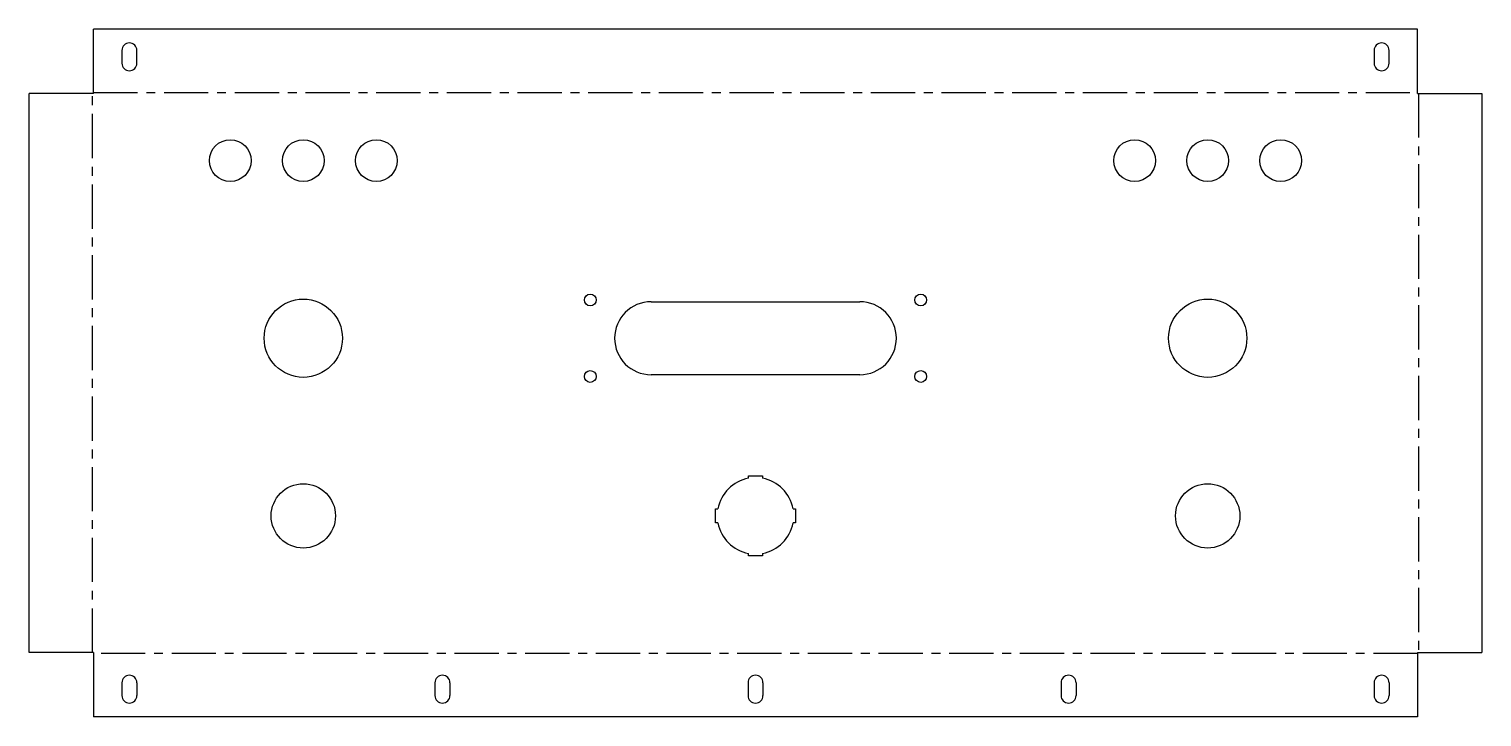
# Model space of a CAD drawing. Header units: millimetres. Extents: x -209 to 209, y -18 to 179.
import ezdxf

# ---------------------------------------------------------------- set-up
doc = ezdxf.new("R2010")
doc.units = ezdxf.units.MM
doc.linetypes.add('CENTERX2', pattern=[20.32, 12.7, -2.54, 2.54, -2.54])

msp = doc.modelspace()

# ---------------------------------------------------------------- linework, layer by layer
at = {"color": 7, "linetype": 'Continuous', "lineweight": 25}
for p, q in [((190.33, 179.45), (-190.33, 179.45)), ((-190.33, 160.93), (-190.33, 179.45)), ((190.33, 160.93), (190.33, 179.45)), ((-182.15, 173.3), (-182.15, 169.6)), ((-177.85, 169.6), (-177.85, 173.3)), ((177.85, 173.3), (177.85, 169.6)), ((182.15, 169.6), (182.15, 173.3)), ((-208.85, 0.07), (-208.85, 160.93)), ((-190.33, 160.93), (-208.85, 160.93)), ((190.33, 160.93), (208.85, 160.93)), ((208.85, 160.93), (208.85, 0.07)), ((-30, 101), (30, 101)), ((30, 80), (-30, 80)), ((-2, 50.9), (2, 50.9)), ((-2, 50.22), (-2, 50.9)), ((2, 50.9), (2, 50.22)), ((-11.5, 41.4), (-10.82, 41.4)), ((-11.5, 37.4), (-11.5, 41.4)), ((10.82, 41.4), (11.5, 41.4)), ((11.5, 41.4), (11.5, 37.4)), ((-10.82, 37.4), (-11.5, 37.4)), ((11.5, 37.4), (10.82, 37.4)), ((-2, 27.9), (-2, 28.58)), ((2, 27.9), (-2, 27.9)), ((2, 28.58), (2, 27.9)), ((-190.33, 0.07), (-208.85, 0.07)), ((-190.33, 0.07), (-190.33, -18.45)), ((190.33, 0.07), (208.85, 0.07)), ((190.33, 0.07), (190.33, -18.45)), ((-182.15, -8.6), (-182.15, -12.3)), ((-177.85, -8.6), (-177.85, -12.3)), ((-92.15, -8.6), (-92.15, -12.3)), ((-87.85, -8.6), (-87.85, -12.3)), ((-2.15, -8.6), (-2.15, -12.3)), ((2.15, -8.6), (2.15, -12.3)), ((87.85, -8.6), (87.85, -12.3)), ((92.15, -8.6), (92.15, -12.3)), ((177.85, -8.6), (177.85, -12.3)), ((182.15, -8.6), (182.15, -12.3)), ((190.33, -18.45), (-190.33, -18.45))]:
    msp.add_line(p, q, dxfattribs=at)
at = {"color": 7, "linetype": 'CENTERX2'}
for p, q in [((-190.62, 0.07), (-190.62, 160.93)), ((-190.33, 161.22), (190.33, 161.22)), ((190.62, 160.93), (190.62, 0.07)), ((190.33, -0.22), (-190.33, -0.22))]:
    msp.add_line(p, q, dxfattribs=at)
at = {"color": 7, "linetype": 'Continuous', "lineweight": 25}
for centre, radius in [((-151, 141.6), 6), ((-130, 141.6), 6), ((-109, 141.6), 6), ((109, 141.6), 6), ((130, 141.6), 6), ((151, 141.6), 6), ((-130, 90.5), 11.25), ((-47.5, 101.5), 1.7), ((47.5, 101.5), 1.7), ((130, 90.5), 11.25), ((-47.5, 79.5), 1.7), ((47.5, 79.5), 1.7), ((-130, 39.4), 9.25), ((130, 39.4), 9.25)]:
    msp.add_circle(centre, radius, dxfattribs=at)
for centre, radius, start, end in [((-180, 173.3), 2.15, 0, 180), ((180, 173.3), 2.15, 0, 180), ((-180, 169.6), 2.15, 180, 0), ((180, 169.6), 2.15, 180, 0), ((-30, 90.5), 10.5, 90, 270), ((30, 90.5), 10.5, 270, 90), ((0, 39.4), 11, 100.4757, 169.5243), ((0, 39.4), 11, 10.4757, 79.5243), ((0, 39.4), 11, 190.4757, 259.5243), ((0, 39.4), 11, 280.4757, 349.5243), ((-180, -8.6), 2.15, 0, 180), ((-90, -8.6), 2.15, 0, 180), ((0, -8.6), 2.15, 0, 180), ((90, -8.6), 2.15, 0, 180), ((180, -8.6), 2.15, 0, 180), ((-180, -12.3), 2.15, 180, 0), ((-90, -12.3), 2.15, 180, 0), ((0, -12.3), 2.15, 180, 0), ((90, -12.3), 2.15, 180, 0), ((180, -12.3), 2.15, 180, 0)]:
    msp.add_arc(centre, radius, start, end, dxfattribs=at)

doc.saveas('drawing.dxf')
